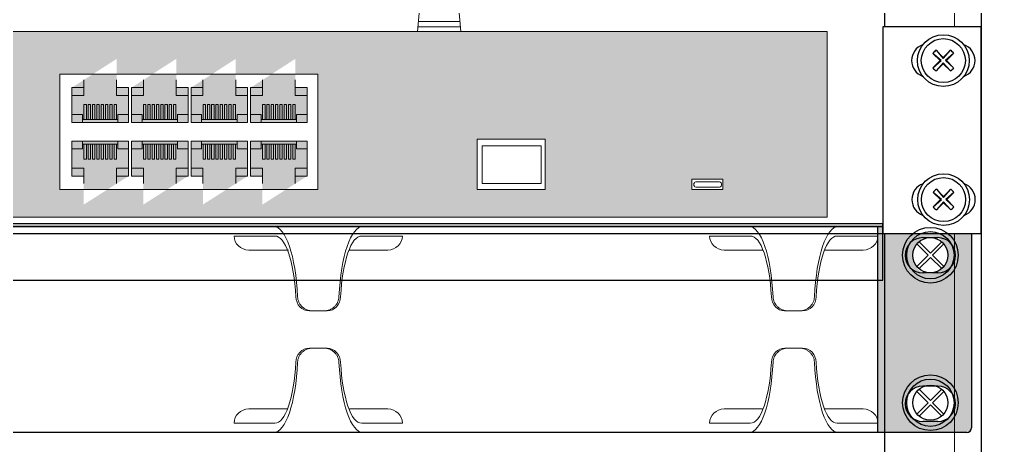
# Model space of a CAD drawing. Header units: millimetres. Extents: x 4247 to 622543, y -201358 to 142419.
# Drawn here: x 71477 to 74385, y -128551 to -127284 of the extents above; entities that cross this region are included whole.
import ezdxf
from ezdxf.enums import TextEntityAlignment as Align

# ---------------------------------------------------------------- set-up
doc = ezdxf.new("R2010")
doc.units = ezdxf.units.MM
doc.set_wipeout_variables(frame=1)
doc.layers.add('(АР) Текст', color=7, linetype='Continuous', lineweight=25)
for name, color, linetype in [('_АТ-Имя', 7, 'Continuous'), ('_АТ-Спецификация', 7, 'Continuous'), ('_БЛ-Маска', 250, 'Continuous'), ('_Оборудование ИСПП', 255, 'Continuous')]:
    doc.layers.add(name, color=color, linetype=linetype)
doc.layers.add('_АТ-Примечания', color=250, linetype='Continuous', plot=False)
doc.layers.add('ЛВС_коммутаторы', color=7, linetype='Continuous', lineweight=25, true_color=0x000000)
doc.styles.add('AT-Шрифт', font='ARIALN.TTF', dxfattribs={"height": 2.5})

# ---------------------------------------------------------------- blocks, each defined once
blk = doc.blocks.new('Органайзер1U')
at = {"ltscale": 10}
h = blk.add_hatch(color=256, dxfattribs=at)
h.set_gradient(color1=(255, 255, 255), rotation=45, one_color=1, tint=1, name='CYLINDER')
h.paths.add_polyline_path([(2213, -0.2), (2403, -0.2, 0.41423), (2413, 9.8), (2413, 429.8, 0.414197), (2403, 439.8), (2213, 439.8)])
h.paths.add_polyline_path([(2308.9, 341, 0.918324), (2341.3, 416.1, 0.918324)], flags=16)
h.paths.add_polyline_path([(2308.9, 98.6), (2341.3, 98.6, -1), (2341.3, 23.5), (2308.9, 23.5, -1)], flags=16)
h.paths.add_polyline_path([(-2413, 9.8, 0.414197), (-2403, -0.2), (-2213, -0.2), (-2213, 439.8), (-2403, 439.8, 0.41423), (-2413, 429.8)])
h.paths.add_polyline_path([(-2341.3, 341, 0.918324), (-2308.9, 416.1, 0.918324)], flags=16)
h.paths.add_polyline_path([(-2341.3, 98.6), (-2308.9, 98.6, -1), (-2308.9, 23.5), (-2341.3, 23.5, -1)], flags=16)
at = {"color": 0}
for p, q in [((2213, -0.2), (2213, 439.8)), ((2341.3, 416.1), (2308.9, 416.1)), ((2341.3, 341), (2308.9, 341)), ((2341.3, 98.6), (2308.9, 98.6)), ((2341.3, 23.5), (2308.9, 23.5))]:
    blk.add_line(p, q, dxfattribs=at)
at = {"lineweight": 9}
for p, q in [((923.7, 419.7, -149.5), (836.7, 419.7, -452.7)), ((1196.4, 419.7, -452.7), (1109.5, 419.7, -149.5)), ((1940.2, 419.7, 323.2), (1853.3, 419.7, 20)), ((2213, 419.7, 20), (2126.1, 419.7, 323.2)), ((951, 389.7, -162.2), (867.9, 389.7, -432.7)), ((1082.2, 389.7, -162.2), (1165.2, 389.7, -432.7)), ((1967.5, 389.7, 310.5), (1884.5, 389.7, 40)), ((2098.8, 389.7, 310.5), (2181.8, 389.7, 40)), ((1035.4, 259.8), (997.7, 259.8)), ((997.7, 259.8), (1004.1, 259.8, 22.4)), ((1029, 259.8, 22.4), (1035.4, 259.8)), ((2050.8, 259.8, 452.7), (2013.1, 259.8, 452.7)), ((2013.1, 259.8, 452.7), (2019.5, 259.8, 475.1)), ((2044.4, 259.8, 475.1), (2050.8, 259.8, 452.7)), ((1035.4, 179.8), (997.7, 179.8)), ((997.7, 179.8), (1004.1, 179.8, 22.4)), ((1029, 179.8, 22.4), (1035.4, 179.8)), ((2052, 179.8, 472.7), (2014.3, 179.8, 472.7)), ((2014.3, 179.8, 472.7), (2020.7, 179.8, 495)), ((2045.6, 179.8, 495), (2052, 179.8, 472.7)), ((951, 50, -162.2), (867.9, 50, -432.7)), ((1082.2, 50, -162.2), (1165.2, 50, -432.7)), ((1967.5, 50, 310.5), (1884.5, 50, 40)), ((2098.8, 50, 310.5), (2181.8, 50, 40)), ((923.7, 20, -149.5), (836.7, 20, -452.7)), ((1196.4, 20, -452.7), (1109.5, 20, -149.5)), ((1940.2, 20, 323.2), (1853.3, 20, 20)), ((2213, 20, 20), (2126.1, 20, 323.2))]:
    blk.add_line(p, q, dxfattribs=at)
at = {"lineweight": 30, "ltscale": 10}
for points in [[(-2403, 439.8), (2403, 439.8)], [(2413, 429.8), (2413, 9.8)], [(2403, -0.2), (-2403, -0.2)]]:
    blk.add_lwpolyline(points, dxfattribs=at)
at = {"lineweight": 30}
for centre, start, end in [((2403, 429.8), 0, 90), ((2403, 9.8), 270, 0)]:
    blk.add_arc(centre, 10, start, end, dxfattribs=at)
at = {"color": 0}
for centre, start, end in [((2308.9, 378.6), 90, 270), ((2341.3, 378.6), 270, 90), ((2308.9, 61.1), 90, 270), ((2341.3, 61.1), 270, 90)]:
    blk.add_arc(centre, 37.6, start, end, dxfattribs=at)
at = {"lineweight": 9, "extrusion": (-0.275637, -3.86225e-05, -0.961262)}
for centre in [(-289.6, -959.1, -275), (-289.5, -1806, -1009.6)]:
    blk.add_arc(centre, 30, 0.0084, 90.0077, dxfattribs=at)
at = {"lineweight": 9, "extrusion": (0.275637, -3.86225e-05, -0.961262)}
for centre in [(289.9, 995.3, 285.4), (290, 2102.8, 111.3)]:
    blk.add_arc(centre, 30, 89.9923, 179.9916, dxfattribs=at)
at = {"lineweight": 9, "extrusion": (-0.275637, 3.86225e-05, -0.961262)}
for centre in [(-150, -959, -275), (-150.2, -1806, -1009.6)]:
    blk.add_arc(centre, 30, 89.9923, 179.9916, dxfattribs=at)
at = {"lineweight": 9, "extrusion": (0.275637, 3.86225e-05, -0.961262)}
for centre in [(149.7, 995.3, 285.4), (149.6, 2102.8, 111.3)]:
    blk.add_arc(centre, 30, 0.0084, 90.0077, dxfattribs=at)
at = {"lineweight": 9, "extrusion": (0.961262, -6.12038e-17, -0.275637)}
for centre in [(921.9, 261.5, -155.7), (1938.4, 261.5, 316.9)]:
    blk.add_ellipse(centre, major_axis=(51.1, 0, 178.1), ratio=0.961262, start_param=-1.580604, end_param=-0.159207, dxfattribs=at)
at = {"lineweight": 9, "extrusion": (0.961262, 6.12038e-17, 0.275637)}
for centre, major_axis, start_param, end_param in [((1111.3, 261.5, -155.7), (-51.1, 0, 178.1), -1.580604, -0.159207), ((2127.9, 261.5, 316.9), (-51.1, 0, 178.1), -1.580604, -0.159207), ((1108.7, 262.2, -146.8), (-45.1, 0, 157.4), 4.69506, 6.107426), ((2125.3, 262.2, 325.9), (-45.1, 0, 157.4), 4.69506, 6.107426)]:
    blk.add_ellipse(centre, major_axis=major_axis, ratio=0.961262, start_param=start_param, end_param=end_param, dxfattribs=at)
at = {"lineweight": 9, "extrusion": (-9.99013e-30, -1.95922e-16, -1)}
for centre in [(867.9, 419.7, -432.7), (1884.5, 419.7, 40)]:
    blk.add_ellipse(centre, major_axis=(-31.2, 0), ratio=0.961262, start_param=-1.570796, end_param=0, dxfattribs=at)
at = {"lineweight": 9, "extrusion": (-0.961262, 6.12038e-17, 0.275637)}
for centre in [(924.4, 262.2, -146.8), (1941, 262.2, 325.9)]:
    blk.add_ellipse(centre, major_axis=(45.1, 0, 157.4), ratio=0.961262, start_param=0.175759, end_param=1.588125, dxfattribs=at)
at = {"lineweight": 9}
for centre, major_axis in [((1165.2, 419.7, -432.7), (31.2, 0)), ((2181.8, 419.7, 40), (31.2, 0)), ((867.9, 20, -432.7), (-31.2, 0)), ((1884.5, 20, 40), (-31.2, 0))]:
    blk.add_ellipse(centre, major_axis=major_axis, ratio=0.961262, start_param=-1.570796, end_param=0, dxfattribs=at)
at = {"lineweight": 9, "extrusion": (-0.961262, -6.12038e-17, 0.275637)}
for centre in [(921.9, 178.1, -155.7), (1938.4, 178.1, 316.9)]:
    blk.add_ellipse(centre, major_axis=(51.1, 0, 178.1), ratio=0.961262, start_param=-1.580604, end_param=-0.159207, dxfattribs=at)
at = {"lineweight": 9, "extrusion": (0.961262, 6.12038e-17, -0.275637)}
for centre in [(924.4, 177.4, -146.8), (1941, 177.4, 325.9)]:
    blk.add_ellipse(centre, major_axis=(45.1, 0, 157.4), ratio=0.961262, start_param=0.175759, end_param=1.588125, dxfattribs=at)
at = {"lineweight": 9, "extrusion": (-0.961262, 6.12038e-17, -0.275637)}
for centre, major_axis, start_param, end_param in [((1111.3, 178.1, -155.7), (-51.1, 0, 178.1), -1.580604, -0.159207), ((1108.7, 177.4, -146.8), (-45.1, 0, 157.4), 4.69506, 6.107426), ((2127.9, 178.1, 316.9), (-51.1, 0, 178.1), -1.580604, -0.159207), ((2125.3, 177.4, 325.9), (-45.1, 0, 157.4), 4.69506, 6.107426)]:
    blk.add_ellipse(centre, major_axis=major_axis, ratio=0.961262, start_param=start_param, end_param=end_param, dxfattribs=at)
at = {"lineweight": 9, "extrusion": (9.99013e-30, 1.95922e-16, -1)}
for centre in [(1165.2, 20, -432.7), (2181.8, 20, 40)]:
    blk.add_ellipse(centre, major_axis=(31.2, 0), ratio=0.961262, start_param=-1.570796, end_param=0, dxfattribs=at)
at = {"lineweight": 9}
for points in [[(952.6, 389.7, -157.5), (952.5, 389.7, -157.5), (952.4, 389.7, -157.5), (952.4, 389.7, -157.5)], [(952.6, 389.7, -157.5), (952.5, 389.7, -157.5), (952.4, 389.7, -157.5), (952.4, 389.7, -157.5)], [(1080.8, 389.7, -157.5), (1080.7, 389.7, -157.5), (1080.6, 389.7, -157.5), (1080.6, 389.7, -157.5)], [(1080.8, 389.7, -157.5), (1080.7, 389.7, -157.5), (1080.6, 389.7, -157.5), (1080.6, 389.7, -157.5)], [(1969.1, 389.7, 315.2), (1969.1, 389.7, 315.2), (1969, 389.7, 315.2), (1969, 389.7, 315.2)], [(1969.1, 389.7, 315.2), (1969.1, 389.7, 315.2), (1969, 389.7, 315.2), (1969, 389.7, 315.2)], [(2097.3, 389.7, 315.2), (2097.3, 389.7, 315.2), (2097.2, 389.7, 315.2), (2097.2, 389.7, 315.2)], [(2097.3, 389.7, 315.2), (2097.3, 389.7, 315.2), (2097.2, 389.7, 315.2), (2097.2, 389.7, 315.2)]]:
    blk.add_open_spline(points, degree=3, dxfattribs=at)
for points, knots in [([(1004.1, 259.8, 22.4), (1002.2, 259.8, 22.4), (1000.2, 260, 22.4), (996.2, 260.7, 22.4), (994.2, 261.3, 22.4), (990.3, 262.8, 22.4), (988.5, 263.8, 22.4), (985, 266, 22.3), (983.4, 267.2, 22.3), (980.7, 269.9, 22.2), (979.3, 271.4, 22.1), (977, 274.6, 21.9), (976, 276.4, 21.8), (974.3, 280.1, 21.4), (973.6, 282, 21.2), (972.7, 285.9, 20.7), (972.4, 287.9, 20.4), (972.3, 289.8, 20.1)], [18.612291, 18.612291, 18.612291, 18.612291, 19.195929, 19.195929, 19.779566, 19.779566, 20.363204, 20.363204, 20.946842, 20.946842, 21.522754, 21.522754, 22.098666, 22.098666, 22.674578, 22.674578, 23.250457, 23.250457, 23.250457, 23.250457]), ([(1060.8, 289.8, 20.1), (1060.8, 287.9, 20.4), (1060.5, 285.9, 20.7), (1059.6, 282.1, 21.2), (1058.9, 280.1, 21.4), (1057.2, 276.5, 21.8), (1056.2, 274.7, 21.9), (1053.9, 271.4, 22.1), (1052.6, 270, 22.2), (1049.8, 267.3, 22.3), (1048.2, 266, 22.3), (1044.7, 263.8, 22.4), (1042.9, 262.8, 22.4), (1039, 261.3, 22.4), (1037, 260.7, 22.4), (1033, 260, 22.4), (1031, 259.8, 22.4), (1029, 259.8, 22.4)], [4.570415, 4.570415, 4.570415, 4.570415, 5.143883, 5.143883, 5.717385, 5.717385, 6.290887, 6.290887, 6.864388, 6.864388, 7.450436, 7.450436, 8.036484, 8.036484, 8.622531, 8.622531, 9.208579, 9.208579, 9.208579, 9.208579]), ([(2020.7, 259.8, 495), (2018.8, 259.8, 495), (2016.7, 260, 495), (2012.7, 260.7, 495), (2010.7, 261.3, 495.1), (2006.9, 262.8, 495), (2005, 263.8, 495), (2001.6, 266, 495), (2000, 267.2, 495), (1997.2, 269.9, 494.9), (1995.9, 271.4, 494.8), (1993.6, 274.6, 494.6), (1992.5, 276.4, 494.4), (1990.8, 280.1, 494.1), (1990.2, 282, 493.9), (1989.2, 285.9, 493.4), (1989, 287.9, 493.1), (1988.9, 289.8, 492.8)], [18.612291, 18.612291, 18.612291, 18.612291, 19.195929, 19.195929, 19.779566, 19.779566, 20.363204, 20.363204, 20.946842, 20.946842, 21.522754, 21.522754, 22.098666, 22.098666, 22.674578, 22.674578, 23.250457, 23.250457, 23.250457, 23.250457]), ([(2077.4, 289.8, 492.8), (2077.3, 287.9, 493.1), (2077.1, 285.9, 493.4), (2076.1, 282.1, 493.9), (2075.5, 280.1, 494.1), (2073.8, 276.5, 494.4), (2072.8, 274.7, 494.6), (2070.4, 271.4, 494.8), (2069.1, 270, 494.9), (2066.3, 267.3, 495), (2064.8, 266, 495), (2061.3, 263.8, 495), (2059.5, 262.8, 495), (2055.6, 261.3, 495.1), (2053.6, 260.7, 495), (2049.6, 260, 495), (2047.5, 259.8, 495), (2045.6, 259.8, 495)], [4.570415, 4.570415, 4.570415, 4.570415, 5.143883, 5.143883, 5.717385, 5.717385, 6.290887, 6.290887, 6.864388, 6.864388, 7.450436, 7.450436, 8.036484, 8.036484, 8.622531, 8.622531, 9.208579, 9.208579, 9.208579, 9.208579]), ([(1004.1, 179.8, 22.4), (1002.2, 179.8, 22.4), (1000.2, 179.7, 22.4), (996.2, 178.9, 22.4), (994.2, 178.3, 22.4), (990.3, 176.8, 22.4), (988.5, 175.9, 22.4), (985, 173.7, 22.3), (983.4, 172.4, 22.3), (980.7, 169.7, 22.2), (979.3, 168.3, 22.1), (977, 165, 21.9), (976, 163.2, 21.8), (974.3, 159.5, 21.4), (973.6, 157.6, 21.2), (972.7, 153.7, 20.7), (972.4, 151.8, 20.4), (972.3, 149.9, 20.1)], [18.612291, 18.612291, 18.612291, 18.612291, 19.195929, 19.195929, 19.779566, 19.779566, 20.363204, 20.363204, 20.946842, 20.946842, 21.522754, 21.522754, 22.098666, 22.098666, 22.674578, 22.674578, 23.250457, 23.250457, 23.250457, 23.250457]), ([(1060.8, 149.9, 20.1), (1060.8, 151.8, 20.4), (1060.5, 153.7, 20.7), (1059.6, 157.6, 21.2), (1058.9, 159.5, 21.4), (1057.2, 163.2, 21.8), (1056.2, 164.9, 21.9), (1053.9, 168.2, 22.1), (1052.6, 169.7, 22.2), (1049.8, 172.4, 22.3), (1048.2, 173.6, 22.3), (1044.7, 175.8, 22.4), (1042.9, 176.8, 22.4), (1039, 178.3, 22.4), (1037, 178.9, 22.4), (1033, 179.7, 22.4), (1031, 179.8, 22.4), (1029, 179.8, 22.4)], [4.570415, 4.570415, 4.570415, 4.570415, 5.143883, 5.143883, 5.717385, 5.717385, 6.290887, 6.290887, 6.864388, 6.864388, 7.450436, 7.450436, 8.036484, 8.036484, 8.622531, 8.622531, 9.208579, 9.208579, 9.208579, 9.208579]), ([(2020.7, 179.8, 495), (2018.8, 179.8, 495), (2016.7, 179.7, 495), (2012.7, 178.9, 495), (2010.7, 178.3, 495.1), (2006.9, 176.8, 495), (2005, 175.9, 495), (2001.6, 173.7, 495), (2000, 172.4, 495), (1997.2, 169.7, 494.9), (1995.9, 168.3, 494.8), (1993.6, 165, 494.6), (1992.5, 163.2, 494.4), (1990.8, 159.5, 494.1), (1990.2, 157.6, 493.9), (1989.2, 153.7, 493.4), (1989, 151.8, 493.1), (1988.9, 149.9, 492.8)], [18.612291, 18.612291, 18.612291, 18.612291, 19.195929, 19.195929, 19.779566, 19.779566, 20.363204, 20.363204, 20.946842, 20.946842, 21.522754, 21.522754, 22.098666, 22.098666, 22.674578, 22.674578, 23.250457, 23.250457, 23.250457, 23.250457]), ([(2077.4, 149.9, 492.8), (2077.3, 151.8, 493.1), (2077.1, 153.7, 493.4), (2076.1, 157.6, 493.9), (2075.5, 159.5, 494.1), (2073.8, 163.2, 494.4), (2072.8, 164.9, 494.6), (2070.4, 168.2, 494.8), (2069.1, 169.7, 494.9), (2066.3, 172.4, 495), (2064.8, 173.6, 495), (2061.3, 175.8, 495), (2059.5, 176.8, 495), (2055.6, 178.3, 495.1), (2053.6, 178.9, 495), (2049.6, 179.7, 495), (2047.5, 179.8, 495), (2045.6, 179.8, 495)], [4.570415, 4.570415, 4.570415, 4.570415, 5.143883, 5.143883, 5.717385, 5.717385, 6.290887, 6.290887, 6.864388, 6.864388, 7.450436, 7.450436, 8.036484, 8.036484, 8.622531, 8.622531, 9.208579, 9.208579, 9.208579, 9.208579])]:
    blk.add_open_spline(points, degree=3, knots=knots, dxfattribs=at)
blk = doc.blocks.new('dpol-1U')
at = {"layer": '_АТ-Имя', "ltscale": 100, "style": 'AT-Шрифт', "flags": 8}
blk.add_attdef('NUMBER', text='', height=20, dxfattribs=at).set_placement((-16, -24.82), align=Align.RIGHT)
at = {"layer": '_АТ-Примечания', "ltscale": 100, "style": 'AT-Шрифт', "flags": 1}
for tag, p in [('DIMENSIONS', (487.6, -37.34)), ('COMMENT1', (487.6, -43.82)), ('COMMENT2', (487.6, -49.34)), ('COMMENT3', (487.6, -54.87))]:
    blk.add_attdef(tag, p, '', height=3, dxfattribs=at)
at = {"layer": '_АТ-Спецификация', "ltscale": 100, "style": 'AT-Шрифт'}
for tag, p, height, flags in [('NUM', (487.6, 4.18), 3, 1), ('NAME', (487.6, -1.82), 3, 1), ('DESCRIPTION', (487.6, -7.82), 3, 1), ('MARK', (571.3, -24.82), 20, 8), ('CODE', (487.6, -13.82), 3, 1), ('MADEBY', (487.6, -19.82), 3, 1), ('POSITION', (487.6, -25.82), 3, 1), ('POSITION2', (487.6, -31.82), 3, 1)]:
    blk.add_attdef(tag, p, '', height=height, dxfattribs=dict(at, flags=flags))
at = {"ltscale": 100}
blk.add_wipeout([(482.6, 7.18), (461.66, 7.18), (461.66, -36.82), (482.6, -36.82)], dxfattribs=at).dxf.layer = '_БЛ-Маска'
for p, q in [((473.01, 2.2), (474.54, 0.68)), ((474.54, 0.68), (473.01, 2.2)), ((473.01, 2.2), (474.54, 0.47)), ((476.06, 2.2), (474.54, 0.68)), ((474.54, 0.68), (476.06, 2.2)), ((474.54, 0.47), (476.06, 2.2)), ((472.33, 1.53), (473.86, 0)), ((473.86, 0), (472.33, 1.53)), ((474.07, 0), (472.33, 1.53)), ((472.33, -1.53), (473.86, 0)), ((473.86, 0), (472.33, -1.53)), ((472.33, -1.53), (474.07, 0)), ((476.74, 1.53), (475, 0)), ((475, 0), (476.74, -1.53)), ((476.74, 1.53), (475.21, 0)), ((475.21, 0), (476.74, 1.53)), ((476.74, -1.53), (475.21, 0)), ((475.21, 0), (476.74, -1.53)), ((474.54, -0.47), (473.01, -2.2)), ((473.01, -2.2), (474.54, -0.68)), ((474.54, -0.68), (473.01, -2.2)), ((476.06, -2.2), (474.54, -0.47)), ((476.06, -2.2), (474.54, -0.68)), ((474.54, -0.68), (476.06, -2.2)), ((472.38, -28.11), (473.91, -29.63)), ((473.91, -29.63), (472.38, -28.11)), ((474.12, -29.63), (472.38, -28.11)), ((473.06, -27.43), (474.59, -28.96)), ((474.59, -28.96), (473.06, -27.43)), ((473.06, -27.43), (474.59, -29.17)), ((476.11, -27.43), (474.59, -28.96)), ((474.59, -28.96), (476.11, -27.43)), ((474.59, -29.17), (476.11, -27.43)), ((476.79, -28.11), (475.05, -29.63)), ((476.79, -28.11), (475.26, -29.63)), ((475.26, -29.63), (476.79, -28.11)), ((472.38, -31.16), (473.91, -29.63)), ((473.91, -29.63), (472.38, -31.16)), ((472.38, -31.16), (474.12, -29.63)), ((474.59, -30.1), (473.06, -31.84)), ((473.06, -31.84), (474.59, -30.31)), ((474.59, -30.31), (473.06, -31.84)), ((476.11, -31.84), (474.59, -30.1)), ((476.11, -31.84), (474.59, -30.31)), ((474.59, -30.31), (476.11, -31.84)), ((475.05, -29.63), (476.79, -31.16)), ((476.79, -31.16), (475.26, -29.63)), ((475.26, -29.63), (476.79, -31.16))]:
    blk.add_line(p, q)
blk.add_line((20.94, -36.82), (461.66, -36.82), dxfattribs=at)
for points in [[(482.6, 7.18), (461.66, 7.18), (461.66, -36.82), (482.6, -36.82)], [(20.94, -46.82), (461.66, -46.82), (461.66, -34.82), (20.94, -34.82)]]:
    blk.add_lwpolyline(points, close=True, dxfattribs=at)
for centre, start, end in [((471.34, 0), 109.3139, 250.6861), ((477.74, 0), 289.3139, 70.6861), ((471.39, -29.63), 109.3139, 250.6861), ((477.79, -29.63), 289.3139, 70.6861)]:
    blk.add_arc(centre, 3.56, start, end)
for centre, major_axis, start_param, end_param in [((474.54, 0), (-3.9, 3.9), 3.926991, 10.210176), ((474.54, 0), (-3.32, 3.32), 3.926991, 10.210176), ((474.54, 0), (-1.9, 1.9), -0.17959, 0.17959), ((474.54, 0), (1.9, 1.9), 6.103596, 6.462775), ((474.54, 0), (-1.9, 1.9), 1.391207, 1.750386), ((474.54, 0), (1.9, 1.9), 4.532799, 4.891979), ((474.59, -29.63), (-3.9, 3.9), 3.926991, 10.210176), ((474.59, -29.63), (-3.32, 3.32), 3.926991, 10.210176), ((474.59, -29.63), (-1.9, 1.9), -0.17959, 0.17959), ((474.59, -29.63), (1.9, 1.9), 6.103596, 6.462775), ((474.59, -29.63), (-1.9, 1.9), 1.391207, 1.750386), ((474.59, -29.63), (1.9, 1.9), 4.532799, 4.891979)]:
    blk.add_ellipse(centre, major_axis=major_axis, ratio=1, start_param=start_param, end_param=end_param)
blk = doc.blocks.new('Комм')
at = {"lineweight": 15}
h = blk.add_hatch(color=9, dxfattribs=at)
h.dxf.hatch_style = 1
h.paths.add_polyline_path([(244313.4, 138772.4), (249936.9, 138772.4), (249936.9, 139324.5), (244313.4, 139324.5)])
h.paths.add_polyline_path([(244471.4, 139013.5), (244666.2, 139013.5), (244666.2, 138865), (244471.4, 138865)], flags=16)
h.paths.add_polyline_path([(244485.5, 138998.9), (244654, 138998.9), (244654, 138894.8), (244520.7, 138809.9), (244520.7, 138894.8), (244485.5, 138894.8)], flags=16)
h.paths.add_polyline_path([(245424.9, 139197.7), (246193.4, 139197.7), (246193.4, 138855.2), (245424.9, 138855.2)], flags=16)
h.paths.add_polyline_path([(245461.3, 139158), (245594.3, 139243.5), (245594.3, 139158), (245629.8, 139158), (245629.8, 139054), (245461.3, 139054)], flags=16)
h.paths.add_polyline_path([(245461.3, 138998.9), (245629.8, 138998.9), (245629.8, 138894.8), (245496.5, 138809.9), (245496.5, 138894.8), (245461.3, 138894.8)], flags=16)
h.paths.add_polyline_path([(245638.6, 139158), (245771.6, 139243.5), (245771.6, 139158), (245807.1, 139158), (245807.1, 139054), (245638.6, 139054)], flags=16)
h.paths.add_polyline_path([(245638.6, 138998.9), (245807.1, 138998.9), (245807.1, 138894.8), (245673.8, 138809.9), (245673.8, 138894.8), (245638.6, 138894.8)], flags=16)
h.paths.add_polyline_path([(245815.9, 139158), (245948.8, 139243.5), (245948.8, 139158), (245984.4, 139158), (245984.4, 139054), (245815.9, 139054)], flags=16)
h.paths.add_polyline_path([(245815.9, 138998.9), (245984.4, 138998.9), (245984.4, 138894.8), (245851.1, 138809.9), (245851.1, 138894.8), (245815.9, 138894.8)], flags=16)
h.paths.add_polyline_path([(245993.1, 139158), (246126.1, 139243.5), (246126.1, 139158), (246161.6, 139158), (246161.6, 139054), (245993.1, 139054)], flags=16)
h.paths.add_polyline_path([(245993.1, 138998.9), (246161.6, 138998.9), (246161.6, 138894.8), (246028.3, 138809.9), (246028.3, 138894.8), (245993.1, 138894.8)], flags=16)
h.paths.add_polyline_path([(246529.7, 139197.7), (247298.2, 139197.7), (247298.2, 138855.2), (246529.7, 138855.2)], flags=16)
h.paths.add_polyline_path([(246566.1, 139158), (246699.1, 139243.5), (246699.1, 139158), (246734.6, 139158), (246734.6, 139054), (246566.1, 139054)], flags=16)
h.paths.add_polyline_path([(246566.1, 138998.9), (246734.6, 138998.9), (246734.6, 138894.8), (246601.3, 138809.9), (246601.3, 138894.8), (246566.1, 138894.8)], flags=16)
h.paths.add_polyline_path([(246743.4, 139158), (246876.4, 139243.5), (246876.4, 139158), (246911.9, 139158), (246911.9, 139054), (246743.4, 139054)], flags=16)
h.paths.add_polyline_path([(246743.4, 138998.9), (246911.9, 138998.9), (246911.9, 138894.8), (246778.6, 138809.9), (246778.6, 138894.8), (246743.4, 138894.8)], flags=16)
h.paths.add_polyline_path([(246920.7, 139158), (247053.7, 139243.5), (247053.7, 139158), (247089.2, 139158), (247089.2, 139054), (246920.7, 139054)], flags=16)
h.paths.add_polyline_path([(246920.7, 138998.9), (247089.2, 138998.9), (247089.2, 138894.8), (246955.9, 138809.9), (246955.9, 138894.8), (246920.7, 138894.8)], flags=16)
h.paths.add_polyline_path([(247098, 139158), (247230.9, 139243.5), (247230.9, 139158), (247266.5, 139158), (247266.5, 139054), (247098, 139054)], flags=16)
h.paths.add_polyline_path([(247098, 138998.9), (247266.5, 138998.9), (247266.5, 138894.8), (247133.2, 138809.9), (247133.2, 138894.8), (247098, 138894.8)], flags=16)
h.paths.add_polyline_path([(247652, 139197.7), (248420.6, 139197.7), (248420.6, 138855.2), (247652, 138855.2)], flags=16)
h.paths.add_polyline_path([(247688.5, 139158), (247821.5, 139243.5), (247821.5, 139158), (247857, 139158), (247857, 139054), (247688.5, 139054)], flags=16)
h.paths.add_polyline_path([(247688.5, 138998.9), (247857, 138998.9), (247857, 138894.8), (247723.7, 138809.9), (247723.7, 138894.8), (247688.5, 138894.8)], flags=16)
h.paths.add_polyline_path([(247865.8, 139158), (247998.7, 139243.5), (247998.7, 139158), (248034.3, 139158), (248034.3, 139054), (247865.8, 139054)], flags=16)
h.paths.add_polyline_path([(247865.8, 138998.9), (248034.3, 138998.9), (248034.3, 138894.8), (247901, 138809.9), (247901, 138894.8), (247865.8, 138894.8)], flags=16)
h.paths.add_polyline_path([(248043, 139158), (248176, 139243.5), (248176, 139158), (248211.5, 139158), (248211.5, 139054), (248043, 139054)], flags=16)
h.paths.add_polyline_path([(248043, 138998.9), (248211.5, 138998.9), (248211.5, 138894.8), (248078.2, 138809.9), (248078.2, 138894.8), (248043, 138894.8)], flags=16)
h.paths.add_polyline_path([(248220.3, 139158), (248353.3, 139243.5), (248353.3, 139158), (248388.8, 139158), (248388.8, 139054), (248220.3, 139054)], flags=16)
h.paths.add_polyline_path([(248220.3, 138998.9), (248388.8, 138998.9), (248388.8, 138894.8), (248255.5, 138809.9), (248255.5, 138894.8), (248220.3, 138894.8)], flags=16)
h.paths.add_polyline_path([(248894.9, 139004.3), (249096.9, 139004.3), (249096.9, 138855.2), (248894.9, 138855.2)], flags=16)
h.paths.add_polyline_path([(248909.9, 138984.9), (249085.4, 138984.9), (249085.4, 138872.2), (248909.9, 138872.2)], flags=0)
h.paths.add_polyline_path([(249533.7, 138885.7), (249625.6, 138885.7), (249625.6, 138855.2), (249533.7, 138855.2)], flags=16)
h.paths.add_polyline_path([(249545.3, 138877.5), (249611.6, 138877.5, -1), (249616.4, 138861.8), (249550.1, 138861.8, -1)], flags=0)
at = {"lineweight": 5}
for p, q in [((247723.7, 139180.7), (247723.7, 139134.8)), ((247821.5, 139134.8), (247821.5, 139180.7)), ((247901, 139180.7), (247901, 139134.8)), ((247998.7, 139134.8), (247998.7, 139180.7)), ((248078.2, 139180.7), (248078.2, 139134.8)), ((248176, 139134.8), (248176, 139180.7)), ((248255.5, 139180.7), (248255.5, 139134.8)), ((248353.3, 139134.8), (248353.3, 139180.7)), ((247723.7, 139158), (247688.5, 139158)), ((247688.5, 139158), (247688.5, 139054)), ((247857, 139158), (247821.5, 139158)), ((247857, 139054), (247857, 139158)), ((247901, 139158), (247865.8, 139158)), ((247865.8, 139158), (247865.8, 139054)), ((248034.3, 139158), (247998.7, 139158)), ((248034.3, 139054), (248034.3, 139158)), ((248078.2, 139158), (248043, 139158)), ((248043, 139158), (248043, 139054)), ((248211.5, 139158), (248176, 139158)), ((248211.5, 139054), (248211.5, 139158)), ((248255.5, 139158), (248220.3, 139158)), ((248220.3, 139158), (248220.3, 139054)), ((248388.8, 139158), (248353.3, 139158)), ((248388.8, 139054), (248388.8, 139158)), ((247688.5, 139134.8), (247723.7, 139134.8)), ((247857, 139134.8), (247821.5, 139134.8)), ((247865.8, 139134.8), (247901, 139134.8)), ((248034.3, 139134.8), (247998.7, 139134.8)), ((248043, 139134.8), (248078.2, 139134.8)), ((248211.5, 139134.8), (248176, 139134.8)), ((248220.3, 139134.8), (248255.5, 139134.8)), ((248388.8, 139134.8), (248353.3, 139134.8)), ((247731.6, 139108.1), (247724.3, 139108.1)), ((247724.3, 139108.1), (247724.3, 139063.1)), ((247731.6, 139108.1), (247731.6, 139063.1)), ((247744.1, 139108.1), (247737.2, 139108.1)), ((247737.2, 139108.1), (247737.2, 139063.1)), ((247744.1, 139108.1), (247744.1, 139063.1)), ((247757, 139108.1), (247749.8, 139108.1)), ((247749.8, 139108.1), (247749.8, 139063.1)), ((247757, 139108.1), (247757, 139063.1)), ((247769.6, 139108.1), (247762.7, 139108.1)), ((247762.7, 139108.1), (247762.7, 139063.1)), ((247769.6, 139108.1), (247769.6, 139063.1)), ((247782.5, 139108.1), (247775.6, 139108.1)), ((247775.6, 139108.1), (247775.6, 139063.1)), ((247782.5, 139108.1), (247782.5, 139063.1)), ((247795.4, 139108.1), (247788.1, 139108.1)), ((247788.1, 139108.1), (247788.1, 139063.1)), ((247795.4, 139108.1), (247795.4, 139063.1)), ((247807.9, 139108.1), (247801, 139108.1)), ((247801, 139108.1), (247801, 139063.1)), ((247807.9, 139108.1), (247807.9, 139063.1)), ((247820.8, 139108.1), (247813.9, 139108.1)), ((247813.9, 139108.1), (247813.9, 139063.1)), ((247820.8, 139108.1), (247820.8, 139063.1)), ((247908.8, 139108.1), (247901.6, 139108.1)), ((247901.6, 139108.1), (247901.6, 139063.1)), ((247908.8, 139108.1), (247908.8, 139063.1)), ((247921.4, 139108.1), (247914.5, 139108.1)), ((247914.5, 139108.1), (247914.5, 139063.1)), ((247921.4, 139108.1), (247921.4, 139063.1)), ((247934.3, 139108.1), (247927.1, 139108.1)), ((247927.1, 139108.1), (247927.1, 139063.1)), ((247934.3, 139108.1), (247934.3, 139063.1)), ((247946.9, 139108.1), (247940, 139108.1)), ((247940, 139108.1), (247940, 139063.1)), ((247946.9, 139108.1), (247946.9, 139063.1)), ((247959.8, 139108.1), (247952.8, 139108.1)), ((247952.8, 139108.1), (247952.8, 139063.1)), ((247959.8, 139108.1), (247959.8, 139063.1)), ((247972.6, 139108.1), (247965.4, 139108.1)), ((247965.4, 139108.1), (247965.4, 139063.1)), ((247972.6, 139108.1), (247972.6, 139063.1)), ((247985.2, 139108.1), (247978.3, 139108.1)), ((247978.3, 139108.1), (247978.3, 139063.1)), ((247985.2, 139108.1), (247985.2, 139063.1)), ((247998.1, 139108.1), (247991.2, 139108.1)), ((247991.2, 139108.1), (247991.2, 139063.1)), ((247998.1, 139108.1), (247998.1, 139063.1)), ((248086.1, 139108.1), (248078.9, 139108.1)), ((248078.9, 139108.1), (248078.9, 139063.1)), ((248086.1, 139108.1), (248086.1, 139063.1)), ((248098.7, 139108.1), (248091.8, 139108.1)), ((248091.8, 139108.1), (248091.8, 139063.1)), ((248098.7, 139108.1), (248098.7, 139063.1)), ((248111.6, 139108.1), (248104.3, 139108.1)), ((248104.3, 139108.1), (248104.3, 139063.1)), ((248111.6, 139108.1), (248111.6, 139063.1)), ((248124.1, 139108.1), (248117.2, 139108.1)), ((248117.2, 139108.1), (248117.2, 139063.1)), ((248124.1, 139108.1), (248124.1, 139063.1)), ((248137, 139108.1), (248130.1, 139108.1)), ((248130.1, 139108.1), (248130.1, 139063.1)), ((248137, 139108.1), (248137, 139063.1)), ((248149.9, 139108.1), (248142.7, 139108.1)), ((248142.7, 139108.1), (248142.7, 139063.1)), ((248149.9, 139108.1), (248149.9, 139063.1)), ((248162.5, 139108.1), (248155.6, 139108.1)), ((248155.6, 139108.1), (248155.6, 139063.1)), ((248162.5, 139108.1), (248162.5, 139063.1)), ((248175.4, 139108.1), (248168.5, 139108.1)), ((248168.5, 139108.1), (248168.5, 139063.1)), ((248175.4, 139108.1), (248175.4, 139063.1)), ((248263.4, 139108.1), (248256.1, 139108.1)), ((248256.1, 139108.1), (248256.1, 139063.1)), ((248263.4, 139108.1), (248263.4, 139063.1)), ((248275.9, 139108.1), (248269, 139108.1)), ((248269, 139108.1), (248269, 139063.1)), ((248275.9, 139108.1), (248275.9, 139063.1)), ((248288.8, 139108.1), (248281.6, 139108.1)), ((248281.6, 139108.1), (248281.6, 139063.1)), ((248288.8, 139108.1), (248288.8, 139063.1)), ((248301.4, 139108.1), (248294.5, 139108.1)), ((248294.5, 139108.1), (248294.5, 139063.1)), ((248301.4, 139108.1), (248301.4, 139063.1)), ((248314.3, 139108.1), (248307.4, 139108.1)), ((248307.4, 139108.1), (248307.4, 139063.1)), ((248314.3, 139108.1), (248314.3, 139063.1)), ((248327.2, 139108.1), (248320, 139108.1)), ((248320, 139108.1), (248320, 139063.1)), ((248327.2, 139108.1), (248327.2, 139063.1)), ((248339.8, 139108.1), (248332.8, 139108.1)), ((248332.8, 139108.1), (248332.8, 139063.1)), ((248339.8, 139108.1), (248339.8, 139063.1)), ((248352.7, 139108.1), (248345.7, 139108.1)), ((248345.7, 139108.1), (248345.7, 139063.1)), ((248352.7, 139108.1), (248352.7, 139063.1)), ((247719.9, 139077.6), (247688.5, 139077.6)), ((247719.9, 139077.6), (247719.9, 139054)), ((247825.2, 139077.6), (247857, 139077.6)), ((247825.2, 139077.6), (247825.2, 139054)), ((247897.2, 139077.6), (247865.8, 139077.6)), ((247897.2, 139077.6), (247897.2, 139054)), ((248002.5, 139077.6), (248034.3, 139077.6)), ((248002.5, 139077.6), (248002.5, 139054)), ((248074.5, 139077.6), (248043, 139077.6)), ((248074.5, 139077.6), (248074.5, 139054)), ((248179.8, 139077.6), (248211.5, 139077.6)), ((248179.8, 139077.6), (248179.8, 139054)), ((248251.7, 139077.6), (248220.3, 139077.6)), ((248251.7, 139077.6), (248251.7, 139054)), ((248357.1, 139077.6), (248388.8, 139077.6)), ((248357.1, 139077.6), (248357.1, 139054)), ((247688.5, 139054), (247857, 139054)), ((247719.9, 139063.1), (247825.2, 139063.1)), ((247865.8, 139054), (248034.3, 139054)), ((247897.2, 139063.1), (248002.5, 139063.1)), ((248043, 139054), (248211.5, 139054)), ((248074.5, 139063.1), (248179.8, 139063.1)), ((248220.3, 139054), (248388.8, 139054)), ((248251.7, 139063.1), (248357.1, 139063.1)), ((247688.5, 138894.8), (247688.5, 138998.9)), ((247688.5, 138998.9), (247857, 138998.9)), ((247719.9, 138975.3), (247719.9, 138998.9)), ((247719.9, 138989.7), (247825.2, 138989.7)), ((247724.3, 138944.8), (247724.3, 138989.7)), ((247731.6, 138944.8), (247731.6, 138989.7)), ((247737.2, 138944.8), (247737.2, 138989.7)), ((247744.1, 138944.8), (247744.1, 138989.7)), ((247749.8, 138944.8), (247749.8, 138989.7)), ((247757, 138944.8), (247757, 138989.7)), ((247762.7, 138944.8), (247762.7, 138989.7)), ((247769.6, 138944.8), (247769.6, 138989.7)), ((247775.6, 138944.8), (247775.6, 138989.7)), ((247782.5, 138944.8), (247782.5, 138989.7)), ((247788.1, 138944.8), (247788.1, 138989.7)), ((247795.4, 138944.8), (247795.4, 138989.7)), ((247801, 138944.8), (247801, 138989.7)), ((247807.9, 138944.8), (247807.9, 138989.7)), ((247813.9, 138944.8), (247813.9, 138989.7)), ((247820.8, 138944.8), (247820.8, 138989.7)), ((247825.2, 138975.3), (247825.2, 138998.9)), ((247857, 138998.9), (247857, 138894.8)), ((247865.8, 138894.8), (247865.8, 138998.9)), ((247865.8, 138998.9), (248034.3, 138998.9)), ((247897.2, 138975.3), (247897.2, 138998.9)), ((247897.2, 138989.7), (248002.5, 138989.7)), ((247901.6, 138944.8), (247901.6, 138989.7)), ((247908.8, 138944.8), (247908.8, 138989.7)), ((247914.5, 138944.8), (247914.5, 138989.7)), ((247921.4, 138944.8), (247921.4, 138989.7)), ((247927.1, 138944.8), (247927.1, 138989.7)), ((247934.3, 138944.8), (247934.3, 138989.7)), ((247940, 138944.8), (247940, 138989.7)), ((247946.9, 138944.8), (247946.9, 138989.7)), ((247952.8, 138944.8), (247952.8, 138989.7)), ((247959.8, 138944.8), (247959.8, 138989.7)), ((247965.4, 138944.8), (247965.4, 138989.7)), ((247972.6, 138944.8), (247972.6, 138989.7)), ((247978.3, 138944.8), (247978.3, 138989.7)), ((247985.2, 138944.8), (247985.2, 138989.7)), ((247991.2, 138944.8), (247991.2, 138989.7)), ((247998.1, 138944.8), (247998.1, 138989.7)), ((248002.5, 138975.3), (248002.5, 138998.9)), ((248034.3, 138998.9), (248034.3, 138894.8)), ((248043, 138894.8), (248043, 138998.9)), ((248043, 138998.9), (248211.5, 138998.9)), ((248074.5, 138975.3), (248074.5, 138998.9)), ((248074.5, 138989.7), (248179.8, 138989.7)), ((248078.9, 138944.8), (248078.9, 138989.7)), ((248086.1, 138944.8), (248086.1, 138989.7)), ((248091.8, 138944.8), (248091.8, 138989.7)), ((248098.7, 138944.8), (248098.7, 138989.7)), ((248104.3, 138944.8), (248104.3, 138989.7)), ((248111.6, 138944.8), (248111.6, 138989.7)), ((248117.2, 138944.8), (248117.2, 138989.7)), ((248124.1, 138944.8), (248124.1, 138989.7)), ((248130.1, 138944.8), (248130.1, 138989.7)), ((248137, 138944.8), (248137, 138989.7)), ((248142.7, 138944.8), (248142.7, 138989.7)), ((248149.9, 138944.8), (248149.9, 138989.7)), ((248155.6, 138944.8), (248155.6, 138989.7)), ((248162.5, 138944.8), (248162.5, 138989.7)), ((248168.5, 138944.8), (248168.5, 138989.7)), ((248175.4, 138944.8), (248175.4, 138989.7)), ((248179.8, 138975.3), (248179.8, 138998.9)), ((248211.5, 138998.9), (248211.5, 138894.8)), ((248220.3, 138894.8), (248220.3, 138998.9)), ((248220.3, 138998.9), (248388.8, 138998.9)), ((248251.7, 138975.3), (248251.7, 138998.9)), ((248251.7, 138989.7), (248357.1, 138989.7)), ((248256.1, 138944.8), (248256.1, 138989.7)), ((248263.4, 138944.8), (248263.4, 138989.7)), ((248269, 138944.8), (248269, 138989.7)), ((248275.9, 138944.8), (248275.9, 138989.7)), ((248281.6, 138944.8), (248281.6, 138989.7)), ((248288.8, 138944.8), (248288.8, 138989.7)), ((248294.5, 138944.8), (248294.5, 138989.7)), ((248301.4, 138944.8), (248301.4, 138989.7)), ((248307.4, 138944.8), (248307.4, 138989.7)), ((248314.3, 138944.8), (248314.3, 138989.7)), ((248320, 138944.8), (248320, 138989.7)), ((248327.2, 138944.8), (248327.2, 138989.7)), ((248332.8, 138944.8), (248332.8, 138989.7)), ((248339.8, 138944.8), (248339.8, 138989.7)), ((248345.7, 138944.8), (248345.7, 138989.7)), ((248352.7, 138944.8), (248352.7, 138989.7)), ((248357.1, 138975.3), (248357.1, 138998.9)), ((248388.8, 138998.9), (248388.8, 138894.8)), ((247719.9, 138975.3), (247688.5, 138975.3)), ((247825.2, 138975.3), (247857, 138975.3)), ((247897.2, 138975.3), (247865.8, 138975.3)), ((248002.5, 138975.3), (248034.3, 138975.3)), ((248074.5, 138975.3), (248043, 138975.3)), ((248179.8, 138975.3), (248211.5, 138975.3)), ((248251.7, 138975.3), (248220.3, 138975.3)), ((248357.1, 138975.3), (248388.8, 138975.3)), ((247688.5, 138918.1), (247723.7, 138918.1)), ((247723.7, 138872.2), (247723.7, 138918.1)), ((247731.6, 138944.8), (247724.3, 138944.8)), ((247744.1, 138944.8), (247737.2, 138944.8)), ((247757, 138944.8), (247749.8, 138944.8)), ((247769.6, 138944.8), (247762.7, 138944.8)), ((247782.5, 138944.8), (247775.6, 138944.8)), ((247795.4, 138944.8), (247788.1, 138944.8)), ((247807.9, 138944.8), (247801, 138944.8)), ((247820.8, 138944.8), (247813.9, 138944.8)), ((247857, 138918.1), (247821.5, 138918.1)), ((247821.5, 138918.1), (247821.5, 138872.2)), ((247865.8, 138918.1), (247901, 138918.1)), ((247901, 138872.2), (247901, 138918.1)), ((247908.8, 138944.8), (247901.6, 138944.8)), ((247921.4, 138944.8), (247914.5, 138944.8)), ((247934.3, 138944.8), (247927.1, 138944.8)), ((247946.9, 138944.8), (247940, 138944.8)), ((247959.8, 138944.8), (247952.8, 138944.8)), ((247972.6, 138944.8), (247965.4, 138944.8)), ((247985.2, 138944.8), (247978.3, 138944.8)), ((247998.1, 138944.8), (247991.2, 138944.8)), ((248034.3, 138918.1), (247998.7, 138918.1)), ((247998.7, 138918.1), (247998.7, 138872.2)), ((248043, 138918.1), (248078.2, 138918.1)), ((248078.2, 138872.2), (248078.2, 138918.1)), ((248086.1, 138944.8), (248078.9, 138944.8)), ((248098.7, 138944.8), (248091.8, 138944.8)), ((248111.6, 138944.8), (248104.3, 138944.8)), ((248124.1, 138944.8), (248117.2, 138944.8)), ((248137, 138944.8), (248130.1, 138944.8)), ((248149.9, 138944.8), (248142.7, 138944.8)), ((248162.5, 138944.8), (248155.6, 138944.8)), ((248175.4, 138944.8), (248168.5, 138944.8)), ((248211.5, 138918.1), (248176, 138918.1)), ((248176, 138918.1), (248176, 138872.2)), ((248220.3, 138918.1), (248255.5, 138918.1)), ((248255.5, 138872.2), (248255.5, 138918.1)), ((248263.4, 138944.8), (248256.1, 138944.8)), ((248275.9, 138944.8), (248269, 138944.8)), ((248288.8, 138944.8), (248281.6, 138944.8)), ((248301.4, 138944.8), (248294.5, 138944.8)), ((248314.3, 138944.8), (248307.4, 138944.8)), ((248327.2, 138944.8), (248320, 138944.8)), ((248339.8, 138944.8), (248332.8, 138944.8)), ((248352.7, 138944.8), (248345.7, 138944.8)), ((248388.8, 138918.1), (248353.3, 138918.1)), ((248353.3, 138918.1), (248353.3, 138872.2)), ((247723.7, 138894.8), (247688.5, 138894.8)), ((247857, 138894.8), (247821.5, 138894.8)), ((247901, 138894.8), (247865.8, 138894.8)), ((248034.3, 138894.8), (247998.7, 138894.8)), ((248078.2, 138894.8), (248043, 138894.8)), ((248211.5, 138894.8), (248176, 138894.8)), ((248255.5, 138894.8), (248220.3, 138894.8)), ((248388.8, 138894.8), (248353.3, 138894.8))]:
    blk.add_line(p, q, dxfattribs=at)
at = {"color": 18, "lineweight": 15, "true_color": 0x000000}
for points in [[(248717.4, 139324.5), (248755.7, 139749.1), (248808.1, 139749.1)], [(248846.5, 139324.5), (248808.1, 139749.1), (248755.7, 139749.1)], [(248720.1, 139354.6), (248843.8, 139354.6)], [(248720.1, 139338.6), (248845.2, 139338.6)], [(249545.3, 138877.5), (249616.4, 138877.5)], [(249616.4, 138861.8), (249545.3, 138861.8)]]:
    blk.add_lwpolyline(points, dxfattribs=at)
blk.add_lwpolyline([(244313.4, 139324.5), (249936.9, 139324.5), (249936.9, 138772.4), (244313.4, 138772.4)], close=True, dxfattribs=at)
at = {"lineweight": 5, "ltscale": 10}
for points in [[(247652, 139197.7), (248420.6, 139197.7), (248420.6, 138855.2), (247652, 138855.2)], [(248894.9, 139004.3), (249096.9, 139004.3), (249096.9, 138855.2), (248894.9, 138855.2)], [(248909.9, 138872.2), (249085.4, 138872.2), (249085.4, 138984.9), (248909.9, 138984.9)], [(249533.7, 138885.7), (249625.6, 138885.7), (249625.6, 138855.2), (249533.7, 138855.2)]]:
    blk.add_lwpolyline(points, close=True, dxfattribs=at)
at = {"color": 18, "lineweight": 15, "true_color": 0x000000}
for centre, start, end in [((249547.7, 138869.6), 106.8023, 180), ((249547.7, 138869.6), 180, 253.1977), ((249614, 138869.6), 0, 73.1977), ((249614, 138869.6), 286.8023, 0)]:
    blk.add_arc(centre, 8.17, start, end, dxfattribs=at)

msp = doc.modelspace()

# ---------------------------------------------------------------- linework, layer by layer
at = {"layer": '(АР) Текст', "color": 7, "lineweight": 15}
msp.add_line((74259.905, -126034.667), (74259.905, -133297.998), dxfattribs=at)
at = {"layer": '(АР) Текст', "color": 7}
for points in [[(74051.079, -126034.667), (74051.079, -137200.013)], [(74339.715, -137200.013), (74339.715, -126034.667)], [(74181.654, -128423.993), (74148.006, -128390.344)], [(74154.358, -128383.992), (74188.007, -128417.64)], [(74221.655, -128383.992), (74188.007, -128417.64)], [(74228.008, -128390.344), (74194.359, -128423.993)], [(74181.654, -128423.993), (74148.006, -128457.641)], [(74188.007, -128430.345), (74154.358, -128463.994)], [(74221.655, -128463.994), (74188.007, -128430.345)], [(74194.359, -128423.993), (74228.008, -128457.641)]]:
    msp.add_lwpolyline(points, dxfattribs=at)
for radius in [82.781, 70.372, 52.271]:
    msp.add_circle((74188.007, -128423.993), radius, dxfattribs=at)
at = {"layer": 'ЛВС_коммутаторы', "lineweight": 30, "elevation": -420.527}
msp.add_lwpolyline([(74304.398, -127899.581), (67613.054, -127899.581)], dxfattribs=at)

# ---------------------------------------------------------------- block references
at = {"layer": '(АР) Текст', "color": 7, "lineweight": 15, "xscale": 1.392289720480715, "yscale": 1.392289720480715, "zscale": 1.392289720480715}
msp.add_blockref('Органайзер1U', (70950.44, -128512.278), dxfattribs=at)

# ---------------------------------------------------------------- next in the draw order: block references
at = {"layer": '(АР) Текст', "color": 7, "lineweight": 15, "xscale": 13.96127271805139, "yscale": 13.96127271805139, "zscale": 13.96127271805139}
msp.add_blockref('dpol-1U', (67601.288, -127405.908), dxfattribs=at)

# ---------------------------------------------------------------- next in the draw order: hatches: boundary and pattern name
at = {"layer": '_Оборудование ИСПП', "true_color": 0x939598, "transparency": 33554636}
h = msp.add_hatch(color=252, dxfattribs=at)
h.dxf.hatch_style = 1
h.paths.add_polyline_path([(65821.079, -125584.295), (65821.079, -137957.007), (75750.522, -137957.007), (75750.522, -125584.295)])
h.paths.add_polyline_path([(75530.428, -125995.991), (75530.428, -137174.83), (66061.457, -137174.83), (66061.457, -125995.991)], flags=16)

# ---------------------------------------------------------------- next in the draw order: linework, layer by layer
at = {"layer": '(АР) Текст', "color": 7}
for points in [[(74181.597, -127985.026), (74147.949, -127951.378)], [(74154.301, -127945.025), (74187.95, -127978.673)], [(74221.598, -127945.025), (74187.95, -127978.673)], [(74227.951, -127951.378), (74194.302, -127985.026)], [(74181.597, -127985.026), (74147.949, -128018.674)], [(74187.95, -127991.379), (74154.301, -128025.027)], [(74221.598, -128025.027), (74187.95, -127991.379)], [(74194.302, -127985.026), (74227.951, -128018.674)]]:
    msp.add_lwpolyline(points, dxfattribs=at)
for radius in [82.781, 70.372, 52.271]:
    msp.add_circle((74187.95, -127985.026), radius, dxfattribs=at)

# ---------------------------------------------------------------- next in the draw order: block references
at = {"color": 18, "lineweight": 15, "true_color": 0x000000}
msp.add_blockref('Комм', (-176055.869, -266644.257), dxfattribs=at)

doc.saveas('drawing.dxf')
